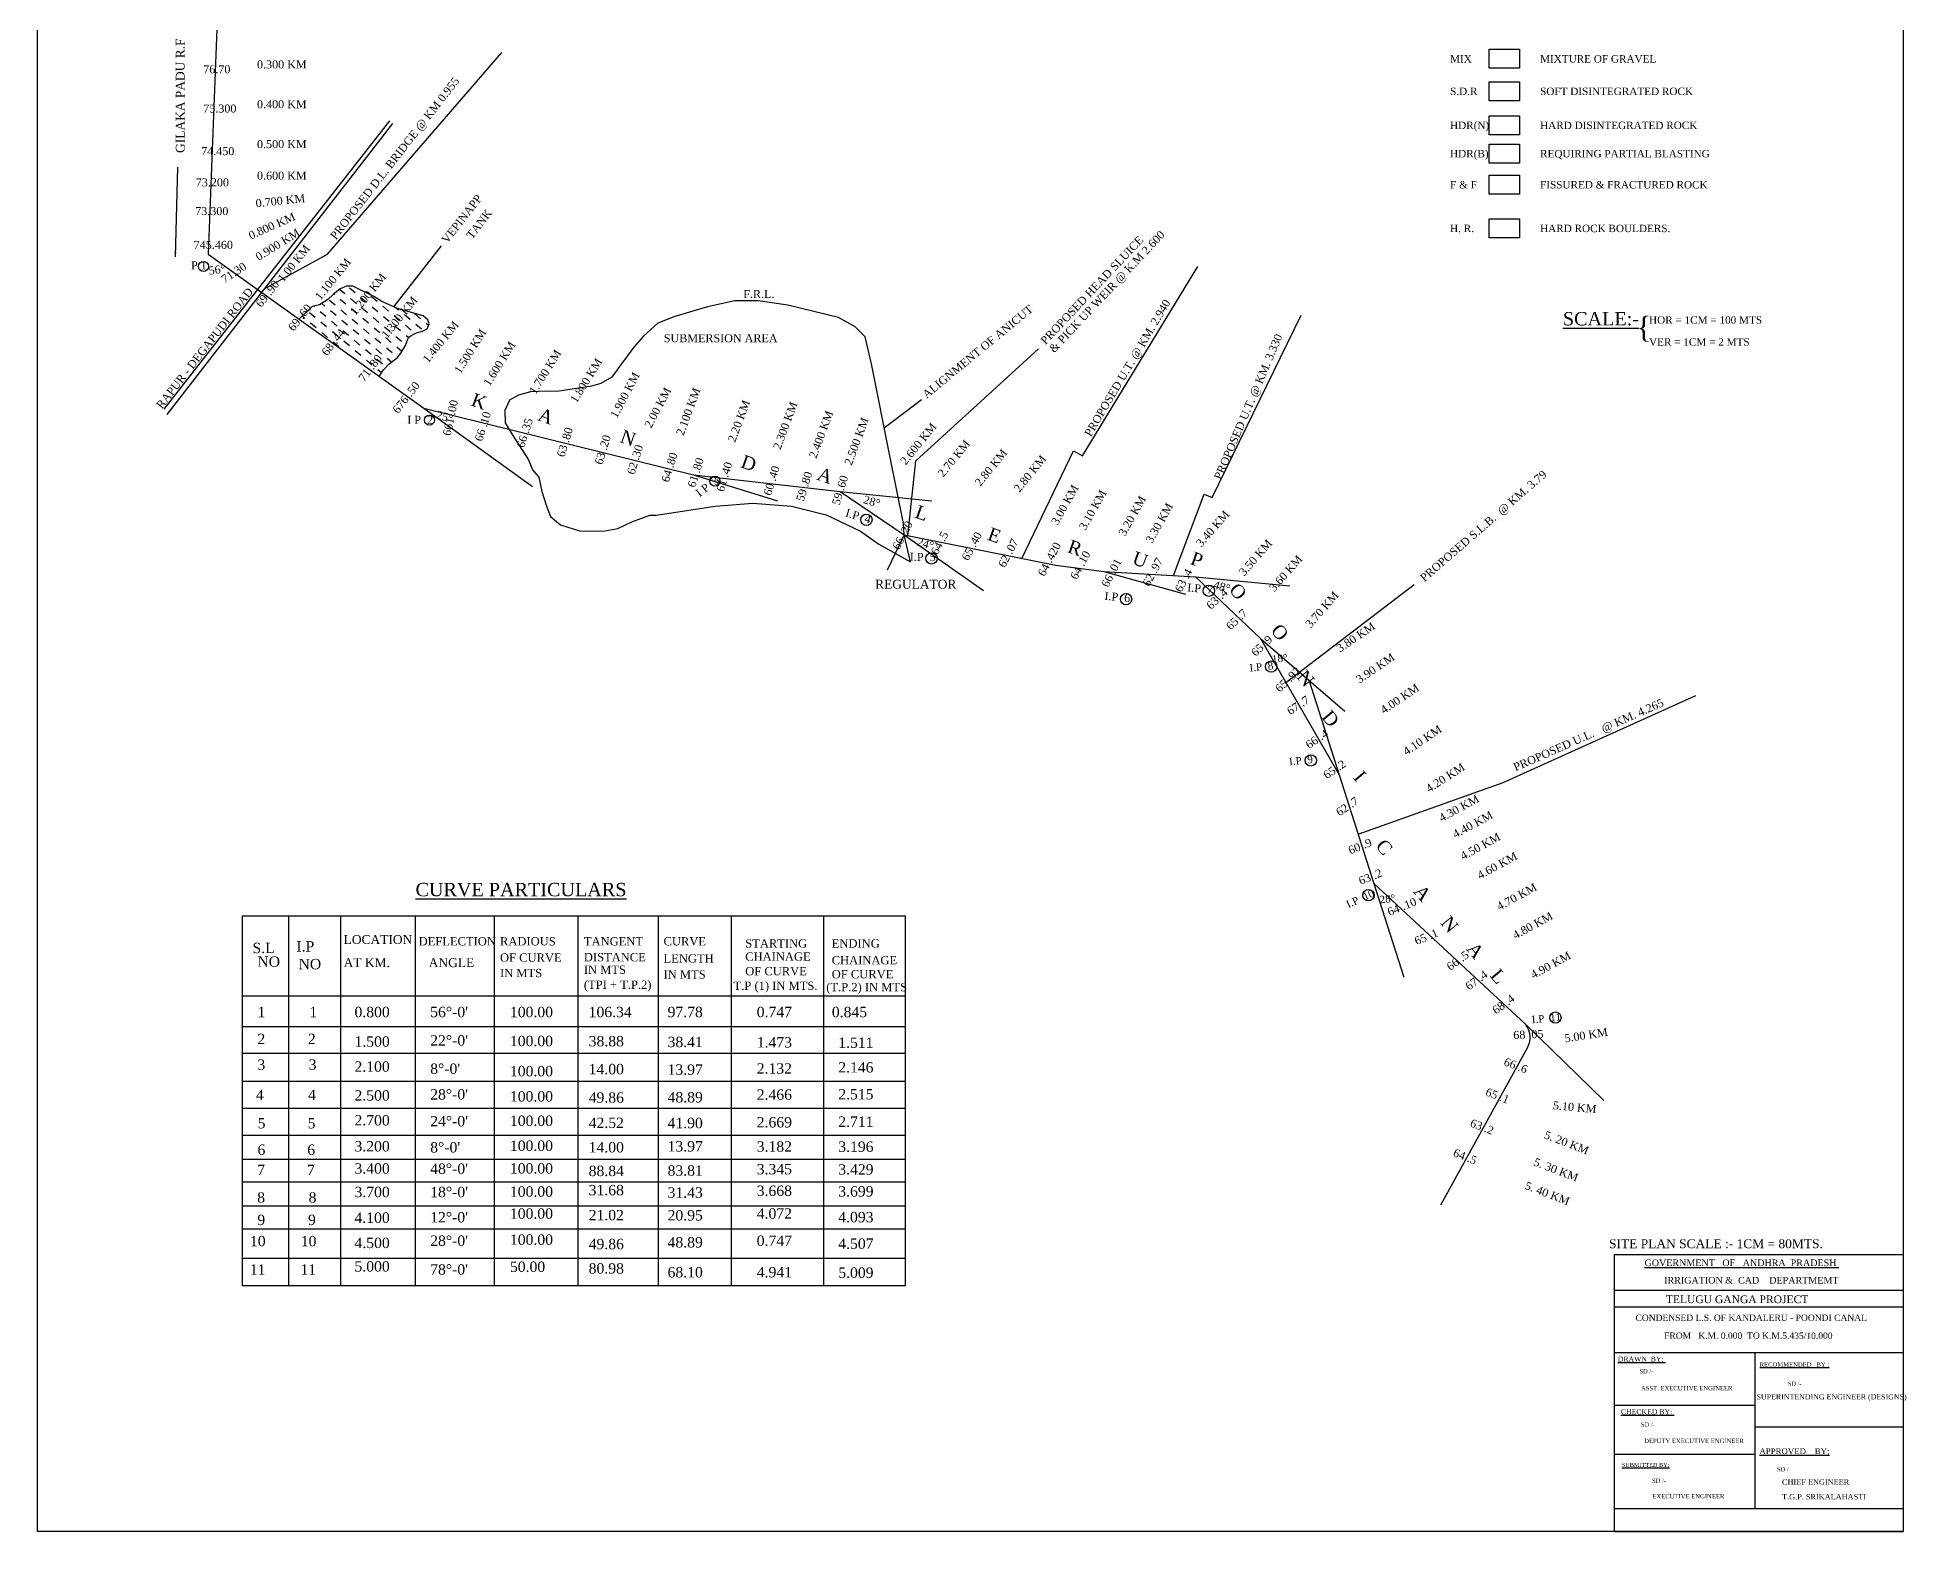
# Model space of a CAD drawing. Header units: millimetres. Extents: x 8 to 638, y 7 to 911.
# Drawn here: x 8 to 638, y 7 to 512 of the extents above; entities that cross this region are included whole.
import ezdxf

# ---------------------------------------------------------------- set-up
doc = ezdxf.new("R2010")
doc.units = ezdxf.units.MM
doc.header["$MEASUREMENT"] = 0
for name, color, linetype in [('DIM', 5, 'Continuous'), ('DWG.LINE', 10, 'Continuous'), ('RAILING', 4, 'Continuous'), ('TEXT', 7, 'Continuous'), ('WATER', 4, 'Continuous')]:
    doc.layers.add(name, color=color, linetype=linetype)
doc.layers.add('DO LINE', color=3, linetype='Continuous', plot=False)
doc.layers.add('TITLE', color=7, linetype='Continuous', lineweight=30)
doc.styles.get("Standard").update_dxf_attribs({"font": 'times.ttf', "height": 2})
doc.dimstyles.get("Standard").update_dxf_attribs({"dimtxt": 2, "dimasz": 1.5, "dimexe": 0.18, "dimexo": 0.0625, "dimgap": 0.09, "dimtad": 0, "dimtih": 1, "dimtoh": 1, "dimdec": 0, "dimzin": 0, "dimdsep": 46, "dimtxsty": 'Standard', "dimcen": 300, "dimclrd": 5, "dimclre": 5, "dimclrt": 4, "dimadec": 0, "dimazin": 0, "dimtfac": 1, "dimtdec": 0, "dimtofl": 0, "dimtmove": 0, "dimatfit": 3, "dimfxl": 0, "dimtolj": 1, "dimtzin": 0, "dimarcsym": 0})

msp = doc.modelspace()

# ---------------------------------------------------------------- hatches: boundary and pattern name
at = {"layer": 'WATER', "ltscale": 0.2}
h = msp.add_hatch(dxfattribs=at)
h.set_pattern_fill('DASH', color=256, scale=20, angle=140, style=0)
h.paths.add_polyline_path([(134.68, 418.64), (129.65, 420.11), (124.35, 422.45), (121.73, 424.1), (114.64, 427.56), (112.49, 427.6), (110.29, 426.72), (107.93, 424.77), (106.15, 423.09), (103.39, 421.32), (100.83, 420.75), (96.38, 416.52), (123.47, 397.17), (124.96, 399.34), (126.73, 401.28), (129.6, 403.39), (130.78, 404.95), (132.39, 407.53), (133.32, 410.23), (134.29, 410.94), (136.06, 411.91), (138.09, 412.46), (139.66, 413.19), (140.38, 414.92), (139.91, 416.27), (138.35, 417.58)])
h.paths.add_polyline_path([(126.23, 408.75), (137.4, 422.55), (134.2, 425.15), (123.02, 411.34)], flags=24)
h.paths.add_polyline_path([(115.66, 416.59), (126.84, 430.39), (123.63, 432.99), (112.45, 419.18)], flags=9)
h.paths.add_polyline_path([(118.56, 394.17), (125.53, 403.12), (122.28, 405.65), (115.31, 396.71)], flags=9)
h.paths.add_polyline_path([(106.08, 402.88), (113.05, 411.82), (109.8, 414.36), (102.83, 405.41)], flags=25)
h.paths.add_polyline_path([(94.78, 411.21), (101.75, 420.16), (98.5, 422.69), (91.53, 413.75)], flags=9)

# ---------------------------------------------------------------- linework, layer by layer
at = {"layer": 'DO LINE', "ltscale": 0.2}
for points in [[(138.59, 386.38), (175.2, 360)], [(229.6, 363.93), (257.89, 355.18)], [(279.05, 358.28), (310.02, 355.12)], [(300.62, 343.64), (327.42, 324.84)], [(367.99, 331.35), (395.57, 323.67)], [(398.94, 329.54), (430.87, 326.49)], [(420.89, 308.73), (449.42, 284.18)], [(437.19, 294.7), (447.49, 262.64)], [(459.17, 225.93), (469.26, 194.35)], [(510.34, 178.53), (536.75, 152.71)]]:
    msp.add_lwpolyline(points, dxfattribs=at)
at = {"layer": 'DWG.LINE', "ltscale": 0.2}
for points in [[(69.6, 820.85), (69.6, 537.96), (65.72, 438.4), (138.59, 386.38), (229.6, 363.93), (279.05, 358.28), (300.62, 343.64), (351.87, 333.45), (367.99, 331.35), (398.94, 329.54), (420.89, 308.73), (447.49, 262.64), (459.17, 225.93), (510.34, 178.53)], [(50.87, 386.15), (127.02, 483.47)], [(127.96, 482.5), (51.86, 384.35)], [(360.79, 370.32), (399.77, 434.25)], [(123.47, 397.17), (124.96, 399.34), (126.73, 401.28), (129.6, 403.39), (130.78, 404.95), (132.39, 407.53), (133.32, 410.23), (134.29, 410.94), (136.06, 411.91), (138.09, 412.46), (139.66, 413.19), (140.38, 414.92), (139.91, 416.27), (138.35, 417.58), (134.68, 418.64), (129.65, 420.11), (124.35, 422.45), (121.73, 424.1), (114.64, 427.56), (112.49, 427.6), (110.29, 426.72), (107.93, 424.77), (106.15, 423.09), (103.39, 421.32), (100.83, 420.75), (96.38, 416.52)], [(300.62, 343.64), (300.42, 347.45), (295.91, 369.77), (289.61, 401.44), (287.45, 410.54), (284.17, 413.91), (278.54, 417), (261.42, 421.25), (251.37, 422.66), (243.49, 422.66), (234.29, 420.69), (223.3, 417.41), (217.48, 415.16), (212.66, 410.72), (209.47, 407.06), (204.58, 400.5), (202.05, 396.94), (198.28, 394.73), (195.09, 393.86), (184.19, 392.12), (177.24, 392.01), (174.57, 391.95), (170.54, 390.82), (167.47, 389.14), (165.84, 385.67), (165.96, 381.44), (168.39, 377.51), (173.91, 368.96), (175.24, 365.61), (177.33, 363.17), (178.32, 358.31), (179.83, 353.69), (181.28, 349.87), (184.64, 347.09), (191.08, 345.06), (199.02, 344.95), (204, 345.87), (208.7, 348.07), (214.84, 350.27), (216.99, 350.33), (236.86, 353.4), (249.58, 354.41), (262.61, 353.38), (274.35, 350.42), (285.96, 344.88), (292.15, 340.5), (302.82, 334.55), (300.62, 343.64)], [(404.57, 356.29), (434.62, 417.88)], [(300.62, 343.64), (294.94, 331.77)], [(511.02, 170.67), (511.02, 170.67), (481.69, 117.4)]]:
    msp.add_lwpolyline(points, dxfattribs=at)
for points in [[(498.12, 507.61), (508.37, 507.61), (508.37, 501.15), (498.12, 501.15)], [(498.12, 496.63), (508.37, 496.63), (508.37, 490.17), (498.12, 490.17)], [(498.12, 485.15), (508.37, 485.15), (508.37, 478.7), (498.12, 478.7)], [(498.12, 475.59), (508.37, 475.59), (508.37, 469.13), (498.12, 469.13)], [(498.12, 465.11), (508.37, 465.11), (508.37, 458.66), (498.12, 458.66)], [(498.12, 450.36), (508.37, 450.36), (508.37, 443.9), (498.12, 443.9)]]:
    msp.add_lwpolyline(points, close=True, dxfattribs=at)
for centre, radius in [((64.2, 434.29), 1.7), ((140.42, 382.41), 1.7), ((236.75, 361.83), 1.7), ((287.9, 348.76), 1.92), ((309.89, 335.73), 1.92), ((375.54, 321.98), 1.92), ((403.48, 324.82), 1.92), ((424.52, 299.19), 1.92), ((437.89, 267.55), 1.92), ((457.34, 222.04), 1.92), ((520.43, 180.71), 1.92)]:
    msp.add_circle(centre, radius, dxfattribs=at)
msp.add_arc((504.9, 174.1), 7.02, 330.73298, 39.12713, dxfattribs=at)
at = {"layer": 'RAILING', "ltscale": 0.2}
for p, q in [((77.3, 215.04), (300.96, 215.04)), ((77.3, 90.18), (77.3, 215.04)), ((92.94, 90.18), (92.94, 215.04)), ((110.56, 90.18), (110.56, 215.04)), ((135.77, 90.18), (135.77, 215.04)), ((162.35, 90.18), (162.35, 215.04)), ((190.61, 90.18), (190.61, 215.04)), ((217.76, 90.18), (217.76, 215.04)), ((242.37, 90.18), (242.37, 215.04)), ((273.5, 90.18), (273.5, 215.04)), ((300.96, 215.04), (300.96, 90.18)), ((77.3, 188.03), (300.96, 188.03)), ((77.3, 177.71), (300.96, 177.71)), ((77.3, 168.7), (300.96, 168.7)), ((77.3, 159.29), (300.96, 159.29)), ((77.3, 150.19), (300.96, 150.19)), ((77.3, 141.01), (300.96, 141.01)), ((77.3, 132.97), (300.96, 132.97)), ((77.3, 125.23), (300.96, 125.23)), ((77.3, 117.15), (300.96, 117.15)), ((300.96, 109.3), (77.3, 109.3)), ((300.96, 99.44), (77.3, 99.44)), ((300.96, 90.18), (77.3, 90.18))]:
    msp.add_line(p, q, dxfattribs=at)
at = {"layer": 'TITLE', "lineweight": 30}
for p, q in [((540.38, 100.74), (637.81, 100.74)), ((637.81, 100.74), (637.81, 7.2)), ((540.38, 88.75), (637.81, 88.75)), ((540.38, 83.04), (637.81, 83.04)), ((540.38, 67.68), (637.81, 67.68)), ((540.58, 49.95), (587.97, 49.95)), ((540.38, 33.38), (587.77, 33.38)), ((637.81, 14.94), (540.38, 14.94)), ((540.38, 7.2), (637.81, 7.2))]:
    msp.add_line(p, q, dxfattribs=at)
at = {"layer": 'TITLE', "ltscale": 0.2}
msp.add_lwpolyline([(8.12, 910.83), (637.81, 910.83), (637.81, 7.2), (8.12, 7.2)], close=True, dxfattribs=at)
at = {"layer": 'TITLE'}
msp.add_lwpolyline([(540.38, 7.2), (540.38, 100.74)], dxfattribs=at)
at = {"layer": 'TITLE', "lineweight": 30}
for points in [[(587.77, 67.68), (587.77, 14.94)], [(587.77, 42.63), (637.81, 42.63)]]:
    msp.add_lwpolyline(points, dxfattribs=at)

# ---------------------------------------------------------------- texts
at = {"layer": 'TEXT', "ltscale": 0.2}
for s, height, rotation, p in [('GILAKA PADU R.F', 3, 90, (57.83, 472.57)), ('PROPOSED D.L. BRIDGE @ KM 0.955', 2.7, 52.07257, (108.86, 443.08)), ('0.700 KM', 2.7, 6.1082, (81.94, 454.23)), ('VEPINAPP', 2.7, 52.07257, (146.45, 441.78)), ('0.800 KM', 2.7, 23.66823, (80.14, 443.33)), ('TANK', 2.7, 52.07257, (154.82, 443.3)), ('0.900 KM', 2.7, 31.93432, (82.79, 436.07)), ('1.00 KM', 2.7, 51.00655, (91.08, 428.76)), ('PROPOSED HEAD SLUICE', 2.7, 46.69882, (348.39, 407.7)), ('& PICK UP WEIR @ K.M 2.600', 2.7, 46.69882, (351.3, 404.94)), ('56°', 2.7, 7.60103, (66.1, 431.48)), ('71.30', 2.7, 33.65829, (71.34, 428.51)), ('1.100 KM', 2.7, 51.00655, (103.66, 422.66)), ('69 .90', 2.7, 52.07257, (83.69, 420.22)), ('1.200 KM', 2.7, 51.00655, (115.51, 417.59)), ('RAPUR - DEGAPUDI ROAD', 2.7, 52.07257, (50.15, 385.97)), ('1.300 KM', 2.7, 51.00655, (126.08, 409.75)), ('PROPOSED U.T. @ KM. 2.940', 2.7, 59.30658, (363.65, 376.56)), ('69 .60', 2.7, 52.07257, (94.62, 412.21)), ('1.400 KM', 2.7, 51.00655, (139.99, 401.43)), ('ALIGNMENT OF ANICUT', 2.7, 39.49952, (308.25, 389.55)), ('68 .44', 2.7, 52.07257, (105.92, 403.87)), ('1.500 KM', 2.7, 57.97929, (150.87, 397.83)), ('PROPOSED U.T. @ KM. 3.330', 2.7, 66.84894, (407.61, 362.06)), ('71 .80', 2.7, 52.07257, (118.39, 395.17)), ('1.600 KM', 2.7, 57.97929, (160.74, 393.63)), ('1.700 KM', 2.7, 57.97929, (176.22, 390.87)), ('1.800 KM', 2.7, 57.97929, (190.04, 387.95)), ('1.900 KM', 2.7, 62.11895, (203.67, 382.81)), ('676 .50', 2.7, 52.07257, (129.87, 384.39)), ('K', 4.5, 340.5196, (154.15, 387.45)), ('2.00 KM', 2.7, 62.11895, (215.26, 379.46)), ('2.100 KM', 2.7, 69.64945, (226.15, 376.95)), ('25°', 2.7, 343.92375, (142.45, 383.09)), ('661 .00', 2.7, 78.01984, (147.56, 376.93)), ('66 .10', 2.7, 72.98341, (158.26, 375.01)), ('A', 4.5, 340.5196, (176.7, 382.44)), ('2.20 KM', 2.7, 69.64945, (243.59, 374.72)), ('2.300 KM', 2.7, 69.64945, (258.88, 372.23)), ('2.400 KM', 2.7, 69.64945, (270.98, 369.23)), ('66 .35', 2.7, 72.98341, (172.4, 372.83)), ('63 .80', 2.7, 72.98341, (185.93, 369.69)), ('N', 4.5, 340.5196, (204.42, 375.07)), ('2.500 KM', 2.7, 69.64945, (282.92, 366.91)), ('2.600 KM', 2.7, 50.79902, (301.2, 367.08)), ('63 .20', 2.7, 72.98341, (198.74, 367.15)), ('62 .30', 2.7, 72.98341, (209.6, 363.81)), ('2.70 KM', 2.7, 50.79902, (313.84, 362.91)), ('2.80 KM', 2.7, 50.79902, (326.35, 359.82)), ('64 .80', 2.7, 72.98341, (221.22, 361.21)), ('61 .80', 2.7, 72.98341, (230.1, 359.44)), ('61 .40', 2.7, 72.98341, (239.73, 358.01)), ('D', 4.5, 340.5196, (245.15, 366.58)), ('60 .40', 2.7, 72.98341, (255.7, 356.71)), ('A', 4.5, 340.5196, (270.91, 362.41)), ('2.80 KM', 2.7, 50.79902, (339.54, 357.8)), ('I P  3', 2.7, 37.28257, (231.58, 356.32)), ('59 .80', 2.7, 72.98341, (266.71, 354.77)), ('59 .60', 2.7, 72.98341, (278.8, 353.48)), ('3.00 KM', 2.7, 60.65568, (352.45, 346.74)), ('PROPOSED S.L.B.  @ KM. 3.79', 2.7, 40.91152, (476.25, 327.65)), ('28°', 2.7, 343.92375, (286.64, 354.44)), ('L', 4.5, 340.5196, (303.92, 349.61)), ('3.10 KM', 2.7, 60.65568, (361.87, 345.04)), ('3.20 KM', 2.7, 60.65568, (375.19, 343.02)), ('3.30 KM', 2.7, 60.65568, (384.33, 340.6)), ('I.P  4', 2.7, 343.92375, (280.6, 349.91)), ('66 .20', 2.7, 62.2571, (298.92, 338.4)), ('3.40 KM', 2.7, 48.79917, (400.95, 339.33)), ('24°', 2.7, 343.92375, (304.72, 340.17)), ('64 .5', 2.7, 62.2571, (311.9, 336.68)), ('65 .40', 2.7, 62.2571, (322.3, 334.7)), ('E', 4.5, 340.5196, (328.42, 342.09)), ('62 .07', 2.7, 62.2571, (334.61, 332.37)), ('64 .420', 2.7, 62.2571, (348.01, 329.41)), ('R', 4.5, 340.5196, (355.44, 337.92)), ('3.50 KM', 2.7, 48.79917, (415.39, 329.56)), ('I.P  5', 2.7, 359.16508, (302.54, 334.92)), ('64 .10', 2.7, 62.2571, (358.9, 328.33)), ('66 .01', 2.7, 62.2571, (369.43, 325.72)), ('U', 4.5, 340.5196, (377.25, 334)), ('62 .97', 2.7, 62.2571, (383.38, 325.99)), ('P', 4.5, 340.19701, (396.89, 333.9)), ('3.60 KM', 2.7, 48.79917, (425.58, 324.26)), ('63 .4', 2.7, 62.2571, (394.23, 324.07)), ('48°', 2.7, 343.92375, (404.76, 325.68)), ('O', 4.5, 309.96419, (410.04, 325)), ('I.P  6', 2.7, 354.40712, (368.15, 321.78)), ('I.P  7', 2.7, 354.40712, (396.09, 324.62)), ('63 .4', 2.7, 43.84281, (404.22, 318.28)), ('3.70 KM', 2.7, 48.79917, (437.82, 312.03)), ('65 .7', 2.7, 43.84281, (410.86, 311.32)), ('65 .9', 2.7, 43.84281, (419.31, 302.43)), ('O', 4.5, 309.96419, (424.16, 311.22)), ('3.80 KM', 2.7, 34.15566, (447.73, 303.87)), ('18°', 2.5, 6.12146, (424.9, 300.44)), ('3.90 KM', 2.7, 34.15566, (454.33, 293.41)), ('I.P  8', 2.5, 6.12146, (417.32, 297.49)), ('65 .92', 2.7, 43.84281, (427.42, 290.34)), ('N', 4.5, 309.96419, (432.87, 295.66)), ('4.00 KM', 2.7, 34.15566, (462.58, 283.11)), ('67 .7', 2.7, 34.0695, (430.99, 282.74)), ('D', 4.5, 309.96419, (441.28, 282.07)), ('PROPOSED U.L.   @ KM. 4.265', 2.7, 23.8277, (507.02, 263.83)), ('66 .4', 2.7, 34.0695, (437.3, 271.35)), ('4.10 KM', 2.7, 34.15566, (470.22, 269.12)), ('I.P  9', 2.5, 6.12146, (430.69, 265.86)), ('65 .2', 2.7, 34.0695, (443.28, 261.11)), ('4.20 KM', 2.7, 32.7598, (477.81, 256.58)), ('I', 4.5, 309.96419, (451.99, 261.63)), ('62 .7', 2.7, 34.0695, (447.56, 248.59)), ('4.30 KM', 2.7, 28.67807, (482.06, 246.69)), ('4.40 KM', 2.7, 28.67807, (486.71, 241.2)), ('60 .9', 2.7, 22.19181, (451.23, 235.78)), ('C', 4.5, 309.96419, (459.53, 238.56)), ('4.50 KM', 2.7, 28.67807, (489.3, 233.82)), ('4.60 KM', 2.7, 28.67807, (494.99, 227.31)), ('63 .2', 2.7, 22.19181, (454.72, 225.47)), ('I.P  10', 2.5, 24.52094, (450.54, 217.65)), ('28°', 2.5, 6.12146, (461.24, 219.27)), ('64 .10', 2.7, 22.19181, (464.43, 214.99)), ('A', 4.5, 309.96419, (472.28, 223.21)), ('4.70 KM', 2.7, 28.67807, (501.58, 216.83)), ('N', 4.5, 309.96419, (481.45, 212.61)), ('4.80 KM', 2.7, 28.67807, (506.96, 207.12)), ('65 .1', 2.7, 22.19181, (473.57, 205.19)), ('66 .5', 2.7, 36.59949, (485.01, 196.44)), ('A', 4.5, 309.96419, (490.13, 203.83)), ('4.90 KM', 2.7, 28.67807, (513.03, 193.74)), ('67 .4', 2.7, 36.59949, (491.33, 189.81)), ('L', 4.5, 309.96419, (498.14, 194.77)), ('68 .4', 2.7, 36.59949, (500.42, 181.71)), ('68 .05', 2.7, 2.27656, (506.27, 173.49)), ('I.P  11', 2.5, 5.40497, (512.57, 178.79)), ('5.00 KM', 2.7, 8.84019, (523.72, 172.34)), ('66 .6', 2.7, 338.7442, (502.77, 164.78)), ('65 .1', 2.7, 338.7442, (496.59, 154.58)), ('5.10 KM', 2.7, 354.68074, (519.5, 149.82)), ('63 .2', 2.7, 338.7442, (491.39, 144.09)), ('5. 20 KM', 2.7, 338.96289, (516.37, 140.09)), ('64 .5', 2.7, 338.7442, (485.66, 134.05)), ('5. 30 KM', 2.7, 338.96289, (512.82, 130.95)), ('5. 40 KM', 2.7, 338.96289, (509.89, 122.96))]:
    msp.add_text(s, height=height, rotation=rotation, dxfattribs=at).set_placement(p)
for s, height, p in [('MIX', 2.5, (484.89, 503.1)), ('MIXTURE OF GRAVEL', 2.5, (515.27, 503.1)), ('76.70', 2.7, (64.1, 499.48)), ('0.300 KM', 2.7, (82.24, 501.12)), ('S.D.R', 2.5, (484.89, 492.12)), ('SOFT DISINTEGRATED ROCK', 2.5, (515.27, 492.12)), ('75.300', 2.7, (64.1, 486.23)), ('0.400 KM', 2.7, (82.24, 487.69)), ('HDR(N)', 2.5, (484.89, 480.64)), ('HARD DISINTEGRATED ROCK', 2.5, (515.27, 480.64)), ('74.450', 2.7, (63.4, 471.85)), ('0.500 KM', 2.7, (82.24, 474.21)), ('HDR(B)', 2.5, (484.89, 471.08)), ('REQUIRING PARTIAL BLASTING', 2.5, (515.27, 471.08)), ('73.200', 2.7, (61.57, 461.3)), ('0.600 KM', 2.7, (82.24, 463.57)), ('F & F', 2.5, (484.89, 460.6)), ('FISSURED & FRACTURED ROCK', 2.5, (515.27, 460.6)), ('73.300', 2.7, (61.38, 451.61)), ('H. R.', 2.5, (484.89, 445.85)), ('HARD ROCK BOULDERS.', 2.5, (515.27, 445.85)), ('745.460', 2.7, (60.87, 440.21)), ('P 1', 2.7, (59.98, 433.26)), ('F.R.L.', 2.7, (246.35, 423.62)), ('%%USCALE:-', 4.5, (522.97, 414.37)), ('{', 7, (547.78, 410.27)), ('HOR = 1CM = 100 MTS', 2.5, (552.04, 414.95)), ('SUBMERSION AREA', 2.7, (219.52, 408.69)), ('VER = 1CM = 2 MTS', 2.5, (552.04, 407.54)), ('I P  2', 2.7, (132.96, 381.15)), ('REGULATOR', 3, (290.85, 325.52)), ('%%UCURVE PARTICULARS', 4.5, (135.75, 221.69)), ('LOCATION', 3, (111.49, 205.58)), ('S.L', 3.5, (80.71, 202.48)), ('I.P', 3.5, (95.56, 203.03)), ('DEFLECTION', 2.8, (136.79, 205.08)), ('RADIOUS', 2.8, (164.26, 205.08)), ('OF CURVE', 2.8, (164.26, 199.58)), ('TANGENT', 2.8, (192.56, 205.08)), ('DISTANCE', 2.8, (192.56, 199.73)), ('LENGTH', 2.8, (219.45, 199.3)), ('CURVE', 2.8, (219.45, 205.08)), ('CHAINAGE', 2.8, (247.02, 199.92)), ('STARTING', 2.8, (247.02, 204.35)), ('ENDING', 2.8, (276.21, 204.35)), ('NO', 3.5, (82.39, 197.86)), ('NO', 3.5, (96.27, 197.04)), ('AT KM.', 3, (111.49, 197.77)), ('ANGLE', 3, (140.2, 197.77)), ('IN MTS', 2.8, (164.26, 194.37)), ('IN MTS', 2.8, (192.56, 195.48)), ('IN MTS', 2.8, (219.45, 193.89)), ('OF CURVE', 2.8, (247.02, 195)), ('CHAINAGE', 2.8, (276.21, 198.7)), ('OF CURVE', 2.8, (276.21, 193.97)), ('(TPI + T.P.2)', 2.8, (192.56, 190.42)), ('T.P (1) IN MTS.', 2.8, (243.09, 190.08)), ('(T.P.2) IN MTS', 2.8, (274.36, 189.62)), ('1', 3.5, (82.39, 180.86)), ('1', 3.5, (99.92, 180.86)), ('0.800', 3.5, (115.15, 180.86)), ("56°-0'", 3.5, (140.7, 180.86)), ('100.00', 3.5, (167.61, 180.86)), ('106.34', 3.5, (194.18, 180.86)), ('97.78', 3.5, (220.81, 180.86)), ('0.747', 3.5, (250.9, 180.86)), ('0.845', 3.5, (276.25, 180.86)), ('2', 3.5, (82.39, 171.79)), ('2', 3.5, (99.41, 171.79)), ('1.500', 3.5, (115.15, 170.89)), ("22°-0'", 3.5, (140.7, 171.28)), ('100.00', 3.5, (167.61, 171.08)), ('38.88', 3.5, (194.18, 171.02)), ('38.41', 3.5, (220.81, 170.75)), ('1.473', 3.5, (250.9, 170.63)), ('1.511', 3.5, (278.42, 170.5)), ('3', 3.5, (82.39, 163.1)), ('3', 3.5, (99.7, 163.1)), ('2.100', 3.5, (115.15, 162.44)), ("8°-0'", 3.5, (140.7, 161.71)), ('100.00', 3.5, (167.61, 160.89)), ('14.00', 3.5, (194.18, 161.59)), ('13.97', 3.5, (220.81, 161.42)), ('2.132', 3.5, (250.9, 161.8)), ('2.146', 3.5, (278.42, 162.19)), ('4', 3.5, (81.89, 152.89)), ('4', 3.5, (99.46, 152.89)), ('2.500', 3.5, (115.15, 152.72)), ("28°-0'", 3.5, (140.7, 153.06)), ('100.00', 3.5, (167.61, 152.4)), ('49.86', 3.5, (194.18, 151.99)), ('48.89', 3.5, (220.81, 152.09)), ('2.466', 3.5, (250.9, 152.98)), ('2.515', 3.5, (278.42, 153.11)), ('5', 3.5, (82.48, 143.32)), ('5', 3.5, (99.34, 143.32)), ('2.700', 3.5, (115.15, 144.32)), ("24°-0'", 3.5, (140.7, 144.01)), ('100.00', 3.5, (167.61, 144.14)), ('42.52', 3.5, (194.18, 143.45)), ('41.90', 3.5, (220.81, 143.39)), ('2.669', 3.5, (250.9, 143.65)), ('2.711', 3.5, (278.42, 143.84)), ('3.200', 3.5, (115.15, 135.55)), ("8°-0'", 3.5, (140.7, 135.18)), ('100.00', 3.5, (167.61, 135.73)), ('14.00', 3.5, (194.18, 135.21)), ('13.97', 3.5, (220.81, 135.53)), ('3.182', 3.5, (250.9, 135.46)), ('3.196', 3.5, (278.42, 135.4)), ('6', 3.5, (82.43, 134.38)), ('6', 3.5, (99.22, 134.38)), ('7', 3.5, (82.31, 127.57)), ('7', 3.5, (99.13, 127.57)), ('3.400', 3.5, (115.15, 128.05)), ("48°-0'", 3.5, (140.7, 127.97)), ('100.00', 3.5, (167.61, 128.09)), ('88.84', 3.5, (194.18, 127.22)), ('83.81', 3.5, (220.81, 127.34)), ('3.345', 3.5, (250.9, 127.81)), ('3.429', 3.5, (278.42, 127.73)), ('8', 3.5, (82.31, 118.25)), ('8', 3.5, (99.68, 118.25)), ('3.700', 3.5, (115.15, 120.1)), ("18°-0'", 3.5, (140.7, 120.1)), ('100.00', 3.5, (167.61, 120.25)), ('31.68', 3.5, (194.18, 120.74)), ('31.43', 3.5, (220.81, 119.93)), ('3.668', 3.5, (250.9, 120.52)), ('3.699', 3.5, (278.42, 120.31)), ('9', 3.5, (82.36, 110.69)), ('9', 3.5, (99.44, 110.69)), ('4.100', 3.5, (115.15, 111.44)), ("12°-0'", 3.5, (140.7, 111.58)), ('100.00', 3.5, (167.61, 112.82)), ('21.02', 3.5, (194.18, 112.3)), ('20.95', 3.5, (220.81, 112.25)), ('4.072', 3.5, (250.9, 112.85)), ('4.093', 3.5, (278.42, 111.62)), ("28°-0'", 3.5, (140.7, 103.66)), ('100.00', 3.5, (167.61, 104.02)), ('0.747', 3.5, (250.9, 103.64)), ('10', 3.5, (79.87, 103.52)), ('10', 3.5, (97.02, 103.52)), ('4.500', 3.5, (115.15, 102.93)), ('49.86', 3.5, (194.18, 102.54)), ('48.89', 3.5, (220.81, 103.13)), ('4.507', 3.5, (278.42, 102.67)), ('SITE PLAN SCALE :- 1CM = 80MTS.', 3, (538.53, 102.89)), ('11', 3.5, (79.82, 93.94)), ('11', 3.5, (96.9, 93.94)), ('5.000', 3.5, (115.15, 95)), ("78°-0'", 3.5, (140.7, 93.96)), ('50.00', 3.5, (167.61, 94.86)), ('80.98', 3.5, (194.18, 94.31)), ('68.10', 3.5, (220.81, 93.02)), ('4.941', 3.5, (250.9, 93.03)), ('5.009', 3.5, (278.42, 92.87))]:
    msp.add_text(s, height=height, dxfattribs=at).set_placement(p)
at = {"layer": 'TITLE', "lineweight": 30}
for s, height, p in [('%%UGOVERNMENT   OF   ANDHRA  PRADESH ', 2.2439, (550.52, 96.83)), ('IRRIGATION &  CAD    DEPARTMEMT ', 2.2439, (557.14, 90.94)), ('TELUGU GANGA PROJECT', 2.5813, (557.72, 84.34)), ('CONDENSED L.S. OF KANDALERU - POONDI CANAL', 2.1304, (547.46, 78.33)), ('FROM   K.M. 0.000  TO K.M.5.435/10.000', 2.1304, (557.13, 72.31)), ('%%UDRAWN  BY; ', 1.7044, (541.5, 64.62)), ('%%URECOMMENDED   BY :', 1.4627, (589.38, 62.9)), ('SD /-', 1.428, (548.79, 60.65)), ('SD /- ', 1.428, (598.88, 56.44)), ('ASST. EXECUTIVE ENGINEER', 1.4648, (549.31, 54.89)), ('SUPERINTENDING ENGINEER (DESIGNS)', 1.7452, (588.34, 51.83)), ('%%UCHECKED BY: ', 1.7044, (542.57, 46.81)), ('SD /-', 1.428, (549.28, 42.62)), ('DEPUTY EXECUTIVE ENGINEER', 1.4648, (550.39, 37.09)), ('%%UAPPROVED    BY;', 1.9667, (589.31, 33.37)), ('%%USUBMITTED BY;', 1.3767, (542.85, 29.03)), ('SD /', 1.428, (595.24, 27.53)), ('SD /-', 1.428, (553.05, 23.66)), ('EXECUTIVE ENGINEER', 1.4648, (553.17, 18.41)), ('T.G.P. SRIKALAHASTI', 1.826, (596.92, 18.08)), ('CHIEF ENGINEER', 1.826, (596.92, 23.05))]:
    msp.add_text(s, height=height, dxfattribs=at).set_placement(p)

# ---------------------------------------------------------------- leaders
at = {"layer": 'DIM', "ltscale": 0.2}
for points in [[(84.67, 426.67), (106.06, 438.4), (164.87, 506.44)], [(54.78, 437.57), (55.55, 467.78)], [(128.46, 420.64), (144.48, 441.26)], [(301.86, 343.39), (304.63, 368.63), (345.99, 406.44)], [(293.93, 379.74), (306.54, 389.34)], [(340.38, 335.74), (357.75, 372.02), (360.79, 370.32)], [(391.58, 329.97), (401.94, 357.42), (404.57, 356.29)], [(429.51, 293.79), (472.78, 326.93)], [(453.85, 242.66), (502.84, 260.08), (567.81, 289.43)]]:
    msp.add_leader(points, dimstyle='Standard', override={"dimgap": 0.09, "dimtad": 0}, dxfattribs=at)

doc.saveas('drawing.dxf')
